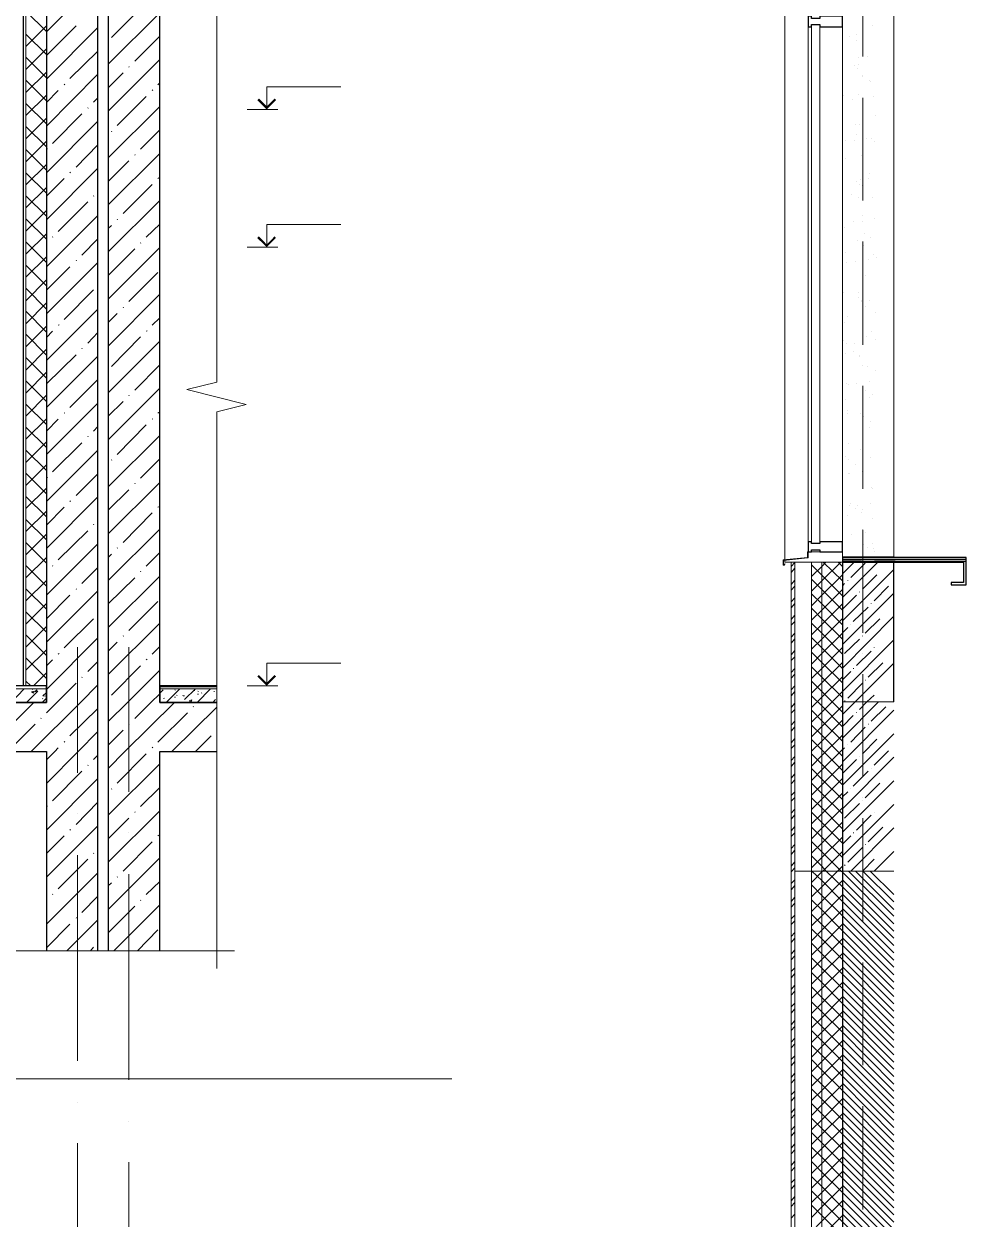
# Model space of a CAD drawing. Header units: millimetres. Extents: x -356862 to 418287, y 0 to 839748.
# Drawn here: x 407259 to 411943, y 757635 to 763575 of the extents above; entities that cross this region are included whole.
import ezdxf

# ---------------------------------------------------------------- set-up
doc = ezdxf.new("R2010")
doc.units = ezdxf.units.MM
doc.layers.add('PDF _Геометрия', color=7, linetype='Continuous', true_color=0xbababa)
doc.layers.add('PDF _Сплошная заливка', color=7, linetype='Continuous', true_color=0xf50000)

msp = doc.modelspace()

# ---------------------------------------------------------------- linework, layer by layer
at = {"layer": 'PDF _Геометрия', "color": 7, "lineweight": 5}
for points in [[(408217.3381, 764560.8058), (408217.3381, 764472.0429), (408217.3381, 761794.0017), (408067.9567, 761757.1975), (408364.5546, 761683.5893), (408217.3381, 761646.7852), (408217.3381, 758968.7439), (408217.3381, 758879.981)], [(408306.101, 758968.7439), (408217.3381, 758968.7439), (404601.8742, 758968.7439), (404565.0701, 759115.9604), (404489.2969, 758821.5274), (404452.4928, 758968.7439), (400837.0288, 758968.7439), (400748.266, 758968.7439)]]:
    msp.add_lwpolyline(points, dxfattribs=at)
at = {"layer": 'PDF _Геометрия', "color": 7, "lineweight": 30}
for points in [[(407626.3072, 758968.7439), (407626.3072, 759958.1254), (407626.3072, 760202.7645), (407626.3072, 764255.548), (407626.3072, 764472.0429)], [(407678.266, 764472.0429), (407678.266, 764255.548), (407678.266, 760202.7645), (407678.266, 759958.1254), (407678.266, 758968.7439)], [(398000.9464, 764255.548), (407370.8433, 764255.548), (407370.8433, 760202.7645), (402614.4515, 760202.7645), (402614.4515, 759958.1254)], [(408217.3381, 760285.0326), (407933.7299, 760285.0326), (407933.7299, 760202.7645), (408217.3381, 760202.7645), (407933.7299, 760202.7645), (407933.7299, 764255.548), (408217.3381, 764255.548)], [(411583.833, 760204.9295), (411583.833, 760899.8779), (411328.369, 760899.8779), (411328.369, 760204.9295), (411328.369, 759364.9295), (411328.369, 756691.2181)], [(403125.3794, 759958.1254), (407370.8433, 759958.1254), (407370.8433, 758968.7439)], [(407933.7299, 758968.7439), (407933.7299, 759958.1254), (408217.3381, 759958.1254)]]:
    msp.add_lwpolyline(points, dxfattribs=at)
at = {"layer": 'PDF _Геометрия', "color": 171, "lineweight": 30, "true_color": 0x7f7fff}
msp.add_lwpolyline([(407370.8433, 760285.0326), (407256.101, 760285.0326), (407256.101, 764255.548)], dxfattribs=at)
at = {"layer": 'PDF _Геометрия', "color": 171, "lineweight": 20, "true_color": 0x7f7fff}
msp.add_lwpolyline([(407370.8433, 764255.548), (407269.0907, 764255.548), (407269.0907, 760285.0326), (407370.8433, 760285.0326)], close=True, dxfattribs=at)
at = {"layer": 'PDF _Геометрия', "color": 7, "lineweight": 9}
for points in [[(411430.1216, 763413.3831), (411430.1216, 763924.3109)], [(411042.5959, 760910.7027), (411042.5959, 760977.8161), (411042.5959, 762281.1151), (411042.5959, 763586.579), (411042.5959, 763612.5584)], [(411157.3381, 763560.5996), (411157.3381, 762281.1151), (411157.3381, 761001.6305)], [(411328.369, 763560.5996), (411328.369, 762281.1151), (411328.369, 761001.6305)], [(411430.1216, 763311.6305), (411430.1216, 763311.6305)], [(411430.1216, 762696.7852), (411430.1216, 763207.713)], [(411430.1216, 762595.0326), (411430.1216, 762595.0326)], [(411430.1216, 761980.1872), (411430.1216, 762493.28)], [(411430.1216, 761878.4346), (411430.1216, 761878.4346)], [(411430.1216, 761263.5893), (411430.1216, 761776.6821)], [(411430.1216, 761161.8367), (411430.1216, 761161.8367)], [(411430.1216, 760549.1563), (411430.1216, 761060.0841)], [(411215.7917, 760951.8367), (411174.6577, 760951.8367)], [(411328.369, 760899.8779), (411328.369, 760951.8367)], [(411072.9051, 760899.8779), (411042.5959, 760899.8779), (411042.5959, 760908.5377)], [(411174.6577, 756691.2181), (411174.6577, 759364.9295), (411174.6577, 760899.8779)], [(411226.6165, 756691.2181), (411226.6165, 759364.9295), (411226.6165, 760899.8779)], [(411328.369, 760906.3728), (411423.6268, 760906.3728), (411423.6268, 760899.8779)], [(411488.5752, 760899.8779), (411488.5752, 760906.3728), (411590.3278, 760906.3728)], [(407524.5546, 759852.0429), (407524.5546, 760477.713)], [(407780.0185, 759758.9501), (407780.0185, 760477.713)], [(411430.1216, 760445.2388), (411430.1216, 760445.2388)], [(411430.1216, 759832.5584), (411430.1216, 760343.4862)], [(407370.8433, 760269.8779), (402460.7402, 760269.8779)], [(407195.4824, 760202.7645), (407260.4309, 760269.8779)], [(407301.5649, 760267.713), (407303.7299, 760267.713)], [(408217.3381, 760280.7027), (407933.7299, 760280.7027)], [(408217.3381, 760269.8779), (407933.7299, 760269.8779)], [(407933.7299, 760248.2285), (407951.0495, 760265.548)], [(407966.2041, 760202.7645), (408033.3175, 760269.8779)], [(408009.5031, 760265.548), (408011.668, 760263.3831)], [(408057.1319, 760217.9192), (408111.2556, 760269.8779)], [(408104.7608, 760261.2181), (408109.0907, 760261.2181)], [(408119.9154, 760202.7645), (408187.0288, 760269.8779)], [(407061.2556, 759958.1254), (407308.0598, 760202.7645)], [(407271.2556, 760202.7645), (407327.5443, 760259.0532)], [(407295.0701, 759958.1254), (407539.7093, 760202.7645)], [(407308.0598, 760254.7233), (407310.2247, 760256.8882)], [(407349.1938, 760202.7645), (407370.8433, 760224.414)], [(407351.3587, 760222.2491), (407353.5237, 760220.0841)], [(407368.6783, 760211.4243), (407370.8433, 760211.4243)], [(407370.8433, 760150.8058), (407422.802, 760202.7645)], [(407678.266, 760107.5068), (407773.5237, 760202.7645)], [(407760.534, 759958.1254), (408007.3381, 760202.7645)], [(407810.3278, 760122.6614), (407890.4309, 760202.7645)], [(407953.2144, 760222.2491), (407957.5443, 760224.414)], [(407970.534, 760202.7645), (407974.8639, 760209.2594), (407974.8639, 760202.7645)], [(408007.3381, 760228.7439), (408011.668, 760228.7439)], [(408018.1629, 760239.5687), (408020.3278, 760237.4037)], [(408044.1422, 760202.7645), (408044.1422, 760204.9295)], [(408048.4721, 760235.2388), (408050.6371, 760237.4037)], [(408052.802, 760235.2388), (408057.1319, 760235.2388)], [(408122.0804, 760243.8986), (408126.4103, 760243.8986)], [(408124.2453, 760259.0532), (408126.4103, 760256.8882)], [(408141.5649, 760248.2285), (408143.7299, 760250.3934)], [(408197.8536, 760202.7645), (408210.8433, 760217.9192)], [(408202.1835, 760256.8882), (408206.5134, 760256.8882)], [(407487.7505, 760036.0635), (407626.3072, 760172.4553)], [(407925.0701, 760005.7542), (408072.2866, 760150.8058)], [(407994.3484, 759958.1254), (408217.3381, 760178.9501)], [(408100.4309, 760181.1151), (408102.5959, 760183.28)], [(407178.1629, 759958.1254), (407314.5546, 760094.5171)], [(407342.6989, 760122.6614), (407344.8639, 760124.8264)], [(407780.0185, 760094.5171), (407782.1835, 760096.6821)], [(407528.8845, 759958.1254), (407626.3072, 760057.713)], [(407678.266, 759990.5996), (407751.8742, 760064.2078)], [(408111.2556, 759958.1254), (408189.1938, 760036.0635)], [(407411.9773, 759958.1254), (407429.2969, 759977.6099)], [(407459.6062, 760005.7542), (407461.7711, 760007.9192)], [(407896.9257, 759977.6099), (407899.0907, 759979.7748)], [(411430.1216, 759728.6408), (411430.1216, 759728.6408)], [(407524.5546, 759648.5377), (407524.5546, 759648.5377)], [(411430.1216, 759115.9604), (411430.1216, 759626.8882)], [(407780.0185, 759555.445), (407780.0185, 759555.445)], [(407524.5546, 758421.012), (407524.5546, 759442.8676)], [(407780.0185, 758327.9192), (407780.0185, 759349.7748)], [(411430.1216, 759014.2078), (411430.1216, 759014.2078)], [(411430.1216, 758399.3625), (411430.1216, 758910.2903)], [(411430.1216, 758297.6099), (411430.1216, 758297.6099)], [(407524.5546, 758215.3419), (407524.5546, 758215.3419)], [(411430.1216, 757682.7645), (411430.1216, 758195.8573)], [(407780.0185, 758122.2491), (407780.0185, 758122.2491)], [(407338.369, 757199.981), (407524.5546, 757386.1666), (407524.5546, 758011.8367)], [(407780.0185, 757199.981), (407780.0185, 757918.7439)]]:
    msp.add_lwpolyline(points, dxfattribs=at)
at = {"layer": 'PDF _Геометрия', "color": 250, "lineweight": 5, "true_color": 0x383e42}
for points in [[(407370.8433, 763534.6202), (407626.3072, 763790.0841)], [(407693.4206, 763506.4759), (407838.4721, 763651.5274)], [(407678.266, 763374.414), (407933.7299, 763629.8779)], [(407370.8433, 763417.713), (407518.0598, 763564.9295)], [(407370.8433, 763300.8058), (407626.3072, 763556.2697)], [(407810.3278, 763389.5687), (407933.7299, 763512.9707)], [(407487.7505, 763302.9707), (407626.3072, 763439.3625)], [(407678.266, 763140.5996), (407933.7299, 763398.2285)], [(407780.0185, 763359.2594), (407782.1835, 763363.5893)], [(407370.8433, 763066.9913), (407626.3072, 763324.6202)], [(407678.266, 763257.5068), (407751.8742, 763331.1151)], [(407370.8433, 763183.8986), (407429.2969, 763244.5171)], [(407459.6062, 763272.6614), (407461.7711, 763274.8264)], [(407896.9257, 763244.5171), (407899.0907, 763246.6821)], [(407925.0701, 763272.6614), (407933.7299, 763281.3212)], [(407604.6577, 763186.0635), (407626.3072, 763207.713)], [(407721.5649, 763069.1563), (407866.6165, 763214.2078)], [(407401.1526, 762980.3934), (407546.2041, 763127.6099)], [(407576.5134, 763155.7542), (407578.6783, 763157.9192)], [(407678.266, 762908.9501), (407933.7299, 763164.414)], [(407370.8433, 762835.3419), (407626.3072, 763090.8058)], [(407693.4206, 763038.847), (407695.5855, 763041.012)], [(407838.4721, 762952.2491), (407933.7299, 763047.5068)], [(407370.8433, 762952.2491), (407375.1732, 762954.414)], [(407518.0598, 762863.4862), (407626.3072, 762973.8986)], [(407678.266, 762675.1357), (407933.7299, 762930.5996)], [(407678.266, 762792.0429), (407780.0185, 762893.7955)], [(407810.3278, 762921.9398), (407812.4928, 762926.2697)], [(407370.8433, 762601.5274), (407626.3072, 762856.9913)], [(407487.7505, 762835.3419), (407489.9154, 762837.5068)], [(407370.8433, 762718.4346), (407459.6062, 762807.1975)], [(407751.8742, 762631.8367), (407896.9257, 762776.8882)], [(407925.0701, 762807.1975), (407929.4, 762809.3625)], [(407604.6577, 762718.4346), (407606.8227, 762720.5996)], [(407678.266, 762441.3212), (407933.7299, 762696.7852)], [(407429.2969, 762543.0738), (407576.5134, 762690.2903)], [(407370.8433, 762367.713), (407626.3072, 762623.1769)], [(407721.5649, 762601.5274), (407723.7299, 762603.6924)], [(407866.6165, 762514.9295), (407933.7299, 762579.8779)], [(407678.266, 762558.2285), (407693.4206, 762573.3831)], [(407370.8433, 762484.6202), (407370.8433, 762484.6202)], [(407401.1526, 762514.9295), (407403.3175, 762517.0944)], [(407546.2041, 762426.1666), (407626.3072, 762506.2697)], [(407678.266, 762207.5068), (407933.7299, 762462.9707)], [(407838.4721, 762484.6202), (407840.6371, 762486.7852)], [(407518.0598, 762398.0223), (407520.2247, 762400.1872)], [(407678.266, 762324.414), (407810.3278, 762456.4759)], [(407370.8433, 762133.8986), (407626.3072, 762389.3625)], [(407370.8433, 762250.8058), (407487.7505, 762367.713)], [(407780.0185, 762194.5171), (407925.0701, 762339.5687)], [(407459.6062, 762105.7542), (407604.6577, 762252.9707)], [(407678.266, 761973.6924), (407933.7299, 762231.3212)], [(407751.8742, 762164.2078), (407754.0391, 762166.3728)], [(407370.8433, 761902.2491), (407626.3072, 762157.713)], [(407678.266, 762090.5996), (407721.5649, 762136.0635)], [(407896.9257, 762077.6099), (407933.7299, 762114.414)], [(407370.8433, 762016.9913), (407401.1526, 762047.3006)], [(407429.2969, 762077.6099), (407433.6268, 762079.7748)], [(407866.6165, 762047.3006), (407870.9464, 762049.4656)], [(407576.5134, 761988.847), (407626.3072, 762040.8058)], [(407678.266, 761742.0429), (407933.7299, 761997.5068)], [(407693.4206, 761871.9398), (407838.4721, 762019.1563)], [(407370.8433, 761785.3419), (407518.0598, 761930.3934)], [(407370.8433, 761668.4346), (407626.3072, 761923.8986)], [(407546.2041, 761960.7027), (407548.369, 761962.8676)], [(407810.3278, 761755.0326), (407933.7299, 761880.5996)], [(407487.7505, 761668.4346), (407626.3072, 761806.9913)], [(407678.266, 761508.2285), (407933.7299, 761763.6924)], [(407370.8433, 761434.6202), (407626.3072, 761690.0841)], [(407678.266, 761625.1357), (407751.8742, 761698.7439)], [(407780.0185, 761726.8882), (407782.1835, 761729.0532)], [(407459.6062, 761640.2903), (407461.7711, 761642.4553)], [(407925.0701, 761640.2903), (407933.7299, 761646.7852)], [(407370.8433, 761551.5274), (407429.2969, 761609.981)], [(407604.6577, 761551.5274), (407626.3072, 761573.1769)], [(407721.5649, 761434.6202), (407866.6165, 761581.8367)], [(407896.9257, 761609.981), (407899.0907, 761612.146)], [(407576.5134, 761523.3831), (407578.6783, 761525.548)], [(407678.266, 761274.414), (407933.7299, 761529.8779)], [(407370.8433, 761200.8058), (407626.3072, 761456.2697)], [(407401.1526, 761348.0223), (407546.2041, 761493.0738)], [(407693.4206, 761406.4759), (407695.5855, 761408.6408)], [(407838.4721, 761317.713), (407933.7299, 761412.9707)], [(407518.0598, 761231.1151), (407626.3072, 761339.3625)], [(407370.8433, 761317.713), (407375.1732, 761322.0429)], [(407678.266, 761040.5996), (407933.7299, 761296.0635)], [(407810.3278, 761289.5687), (407812.4928, 761291.7336)], [(407370.8433, 760966.9913), (407626.3072, 761224.6202)], [(407678.266, 761157.5068), (407780.0185, 761259.2594)], [(407370.8433, 761083.8986), (407459.6062, 761172.6614)], [(407487.7505, 761200.8058), (407489.9154, 761205.1357)], [(407925.0701, 761172.6614), (407929.4, 761174.8264)], [(407751.8742, 760997.3006), (407896.9257, 761144.5171)], [(407429.2969, 760910.7027), (407576.5134, 761055.7542)], [(407604.6577, 761086.0635), (407606.8227, 761088.2285)], [(407678.266, 760808.9501), (407933.7299, 761064.414)], [(407370.8433, 760735.3419), (407626.3072, 760990.8058)], [(407678.266, 760923.6924), (407693.4206, 760938.847)], [(407721.5649, 760969.1563), (407723.7299, 760971.3212)], [(407866.6165, 760880.3934), (407933.7299, 760947.5068)], [(407401.1526, 760880.3934), (407403.3175, 760882.5584)], [(407546.2041, 760793.7955), (407626.3072, 760873.8986)], [(407370.8433, 760850.0841), (407370.8433, 760852.2491)], [(407678.266, 760575.1357), (407933.7299, 760830.5996)], [(407678.266, 760692.0429), (407810.3278, 760821.9398)], [(407838.4721, 760852.2491), (407840.6371, 760854.414)], [(407370.8433, 760501.5274), (407626.3072, 760756.9913)], [(407518.0598, 760763.4862), (407520.2247, 760767.8161)], [(407370.8433, 760618.4346), (407487.7505, 760735.3419)], [(407780.0185, 760559.981), (407925.0701, 760705.0326)], [(407459.6062, 760473.3831), (407604.6577, 760618.4346)], [(407678.266, 760341.3212), (407933.7299, 760596.7852)], [(407370.8433, 760267.713), (407626.3072, 760523.1769)], [(407678.266, 760458.2285), (407721.5649, 760501.5274)], [(407751.8742, 760531.8367), (407754.0391, 760534.0017)], [(407429.2969, 760443.0738), (407433.6268, 760445.2388)], [(407896.9257, 760443.0738), (407933.7299, 760479.8779)], [(407370.8433, 760384.6202), (407401.1526, 760414.9295)], [(407576.5134, 760356.4759), (407626.3072, 760406.2697)], [(407693.4206, 760239.5687), (407838.4721, 760384.6202)], [(407866.6165, 760414.9295), (407870.9464, 760417.0944)], [(407546.2041, 760326.1666), (407548.369, 760328.3315)], [(407773.5237, 760202.7645), (407933.7299, 760362.9707)], [(407422.802, 760202.7645), (407518.0598, 760298.0223)], [(407539.7093, 760202.7645), (407626.3072, 760289.3625)], [(407890.4309, 760202.7645), (407933.7299, 760246.0635)], [(407370.8433, 759800.0841), (407528.8845, 759958.1254)], [(407370.8433, 759916.9913), (407411.9773, 759958.1254)], [(407604.6577, 759919.1563), (407626.3072, 759940.8058)], [(407678.266, 759873.6924), (407760.534, 759958.1254)], [(407721.5649, 759802.2491), (407866.6165, 759947.3006)], [(407401.1526, 759713.4862), (407546.2041, 759860.7027)], [(407576.5134, 759888.847), (407578.6783, 759891.012)], [(407678.266, 759642.0429), (407933.7299, 759897.5068)], [(407370.8433, 759568.4346), (407626.3072, 759823.8986)], [(407693.4206, 759771.9398), (407695.5855, 759774.1047)], [(407838.4721, 759685.3419), (407933.7299, 759780.5996)], [(407370.8433, 759685.3419), (407375.1732, 759687.5068)], [(407518.0598, 759596.579), (407626.3072, 759706.9913)], [(407678.266, 759408.2285), (407933.7299, 759663.6924)], [(407678.266, 759525.1357), (407780.0185, 759626.8882)], [(407810.3278, 759655.0326), (407812.4928, 759659.3625)], [(407370.8433, 759334.6202), (407626.3072, 759590.0841)], [(407487.7505, 759568.4346), (407489.9154, 759570.5996)], [(407370.8433, 759451.5274), (407459.6062, 759540.2903)], [(407751.8742, 759364.9295), (407896.9257, 759509.981)], [(407925.0701, 759540.2903), (407929.4, 759542.4553)], [(407604.6577, 759451.5274), (407606.8227, 759453.6924)], [(407678.266, 759174.414), (407933.7299, 759429.8779)], [(407429.2969, 759276.1666), (407576.5134, 759423.3831)], [(407370.8433, 759100.8058), (407626.3072, 759356.2697)], [(407721.5649, 759334.6202), (407723.7299, 759336.7852)], [(407866.6165, 759248.0223), (407933.7299, 759312.9707)], [(407678.266, 759291.3212), (407693.4206, 759306.4759)], [(407370.8433, 759217.713), (407370.8433, 759217.713)], [(407401.1526, 759248.0223), (407403.3175, 759250.1872)], [(407546.2041, 759159.2594), (407626.3072, 759239.3625)], [(407706.4103, 758968.7439), (407933.7299, 759196.0635)], [(407838.4721, 759217.713), (407840.6371, 759219.8779)], [(407518.0598, 759131.1151), (407520.2247, 759133.28)], [(407678.266, 759057.5068), (407810.3278, 759189.5687)], [(407370.8433, 758983.8986), (407487.7505, 759100.8058)], [(407472.5959, 758968.7439), (407626.3072, 759122.4553)], [(407823.3175, 758968.7439), (407925.0701, 759072.6614)], [(407589.5031, 758968.7439), (407604.6577, 758986.0635)]]:
    msp.add_lwpolyline(points, dxfattribs=at)
at = {"layer": 'PDF _Геометрия', "color": 24, "lineweight": 18, "true_color": 0xa12502}
msp.add_lwpolyline([(411583.833, 763662.3522), (411328.369, 763662.3522), (411328.369, 760925.8573), (411583.833, 760925.8573)], close=True, dxfattribs=at)
at = {"layer": 'PDF _Геометрия', "color": 171, "lineweight": 20, "true_color": 0x7f7fff}
for points in [[(407370.8433, 763536.7852), (407269.0907, 763638.5377)], [(407269.0907, 763463.1769), (407370.8433, 763564.9295)], [(407370.8433, 763422.0429), (407269.0907, 763523.7955)], [(407269.0907, 763348.4346), (407370.8433, 763450.1872)], [(407370.8433, 763307.3006), (407269.0907, 763409.0532)], [(407269.0907, 763233.6924), (407370.8433, 763335.445)], [(407370.8433, 763192.5584), (407269.0907, 763294.3109)], [(407269.0907, 763118.9501), (407370.8433, 763220.7027)], [(407370.8433, 763077.8161), (407269.0907, 763179.5687)], [(407269.0907, 763004.2078), (407370.8433, 763105.9604)], [(407370.8433, 762963.0738), (407269.0907, 763064.8264)], [(407269.0907, 762889.4656), (407370.8433, 762991.2181)], [(407370.8433, 762848.3315), (407269.0907, 762950.0841)], [(407269.0907, 762774.7233), (407370.8433, 762876.4759)], [(407370.8433, 762733.5893), (407269.0907, 762835.3419)], [(407269.0907, 762659.981), (407370.8433, 762761.7336)], [(407370.8433, 762618.847), (407269.0907, 762720.5996)], [(407269.0907, 762545.2388), (407370.8433, 762646.9913)], [(407370.8433, 762504.1047), (407269.0907, 762605.8573)], [(407269.0907, 762430.4965), (407370.8433, 762532.2491)], [(407370.8433, 762389.3625), (407269.0907, 762491.1151)], [(407269.0907, 762315.7542), (407370.8433, 762417.5068)], [(407370.8433, 762272.4553), (407269.0907, 762376.3728)], [(407269.0907, 762198.847), (407370.8433, 762302.7645)], [(407370.8433, 762157.713), (407269.0907, 762261.6305)], [(407269.0907, 762084.1047), (407370.8433, 762188.0223)], [(407370.8433, 762042.9707), (407269.0907, 762146.8882)], [(407269.0907, 761969.3625), (407370.8433, 762073.28)], [(407370.8433, 761928.2285), (407269.0907, 762032.146)], [(407269.0907, 761854.6202), (407370.8433, 761958.5377)], [(407370.8433, 761813.4862), (407269.0907, 761917.4037)], [(407269.0907, 761739.8779), (407370.8433, 761843.7955)], [(407370.8433, 761698.7439), (407269.0907, 761800.4965)], [(407269.0907, 761625.1357), (407370.8433, 761729.0532)], [(407370.8433, 761584.0017), (407269.0907, 761685.7542)], [(407269.0907, 761510.3934), (407370.8433, 761612.146)], [(407370.8433, 761469.2594), (407269.0907, 761571.012)], [(407269.0907, 761395.6511), (407370.8433, 761497.4037)], [(407370.8433, 761354.5171), (407269.0907, 761456.2697)], [(407269.0907, 761280.9089), (407370.8433, 761382.6614)], [(407370.8433, 761239.7748), (407269.0907, 761341.5274)], [(407269.0907, 761166.1666), (407370.8433, 761267.9192)], [(407370.8433, 761125.0326), (407269.0907, 761226.7852)], [(407269.0907, 761051.4243), (407370.8433, 761153.1769)], [(407370.8433, 761010.2903), (407269.0907, 761112.0429)], [(407269.0907, 760936.6821), (407370.8433, 761038.4346)], [(407370.8433, 760895.548), (407269.0907, 760997.3006)], [(407269.0907, 760821.9398), (407370.8433, 760923.6924)], [(407370.8433, 760780.8058), (407269.0907, 760882.5584)], [(407269.0907, 760707.1975), (407370.8433, 760808.9501)], [(407370.8433, 760666.0635), (407269.0907, 760767.8161)], [(407269.0907, 760592.4553), (407370.8433, 760694.2078)], [(407370.8433, 760551.3212), (407269.0907, 760653.0738)], [(407269.0907, 760477.713), (407370.8433, 760579.4656)], [(407370.8433, 760436.579), (407269.0907, 760538.3315)], [(407269.0907, 760362.9707), (407370.8433, 760464.7233)], [(407370.8433, 760321.8367), (407269.0907, 760423.5893)], [(407305.8948, 760285.0326), (407370.8433, 760349.981)], [(407292.9051, 760285.0326), (407269.0907, 760308.847)]]:
    msp.add_lwpolyline(points, dxfattribs=at)
at = {"layer": 'PDF _Геометрия', "color": 7, "lineweight": 25}
for points in [[(411174.6577, 763601.7336), (411174.6577, 763612.5584), (411157.3381, 763612.5584), (411157.3381, 763560.5996), (411174.6577, 763560.5996), (411174.6577, 763571.4243), (411215.7917, 763571.4243), (411215.7917, 763560.5996), (411328.369, 763560.5996), (411328.369, 763612.5584), (411215.7917, 763612.5584), (411215.7917, 763601.7336)], [(411174.6577, 760992.9707), (411174.6577, 761001.6305), (411157.3381, 761001.6305), (411157.3381, 760951.8367), (411174.6577, 760951.8367), (411174.6577, 760960.4965), (411215.7917, 760960.4965), (411215.7917, 760951.8367), (411328.369, 760951.8367), (411328.369, 761001.6305), (411215.7917, 761001.6305), (411215.7917, 760992.9707)]]:
    msp.add_lwpolyline(points, close=True, dxfattribs=at)
at = {"layer": 'PDF _Геометрия', "color": 7, "lineweight": 9}
for points in [[(411215.7917, 760992.9707), (411215.7917, 763571.4243), (411174.6577, 763571.4243), (411174.6577, 760992.9707)], [(411155.1732, 760923.6924), (411033.9361, 760910.7027), (411033.9361, 760884.7233), (411038.266, 760884.7233), (411042.5959, 760889.0532), (411042.5959, 760893.3831), (411038.266, 760886.8882), (411036.101, 760886.8882), (411036.101, 760908.5377), (411155.1732, 760921.5274)], [(411155.1732, 760951.8367), (411155.1732, 760923.6924), (411157.3381, 760923.6924), (411157.3381, 760951.8367)], [(411157.3381, 760921.5274), (411157.3381, 760923.6924), (411155.1732, 760923.6924), (411155.1732, 760921.5274)], [(411092.3897, 756691.2181), (411092.3897, 759364.9295), (411092.3897, 760899.8779), (411092.3897, 759364.9295)], [(407323.2144, 760265.548), (407325.3794, 760254.7233), (407314.5546, 760256.8882)], [(407310.2247, 760259.0532), (407297.235, 760254.7233), (407305.8948, 760248.2285)], [(407370.8433, 760233.0738), (407353.5237, 760235.2388), (407368.6783, 760250.3934)], [(408093.9361, 760215.7542), (408080.9464, 760211.4243), (408089.6062, 760204.9295)]]:
    msp.add_lwpolyline(points, close=True, dxfattribs=at)
at = {"layer": 'PDF _Геометрия', "color": 24, "lineweight": 18, "true_color": 0xa12502}
for points in [[(411475.5855, 763567.0944), (411475.5855, 763567.0944)], [(411365.1732, 763510.8058), (411365.1732, 763510.8058)], [(411397.6474, 763491.3212), (411397.6474, 763491.3212)], [(411399.8123, 763523.7955), (411399.8123, 763523.7955)], [(411451.7711, 763411.2181), (411451.7711, 763411.2181)], [(411386.8227, 763365.7542), (411386.8227, 763365.7542)], [(411401.9773, 763352.7645), (411401.9773, 763352.7645)], [(411406.3072, 763372.2491), (411406.3072, 763372.2491)], [(411410.6371, 763406.8882), (411410.6371, 763406.8882)], [(411427.9567, 763315.9604), (411427.9567, 763315.9604)], [(411460.4309, 763294.3109), (411460.4309, 763294.3109)], [(411469.0907, 763289.981), (411469.0907, 763289.981)], [(411334.8639, 763218.5377), (411334.8639, 763218.5377)], [(411378.1629, 763199.0532), (411378.1629, 763199.0532)], [(411410.6371, 763222.8676), (411410.6371, 763222.8676)], [(411484.2453, 763214.2078), (411484.2453, 763214.2078)], [(411490.7402, 763121.1151), (411490.7402, 763121.1151)], [(411395.4824, 763075.6511), (411395.4824, 763075.6511)], [(411414.967, 763073.4862), (411414.967, 763073.4862)], [(411345.6886, 762993.3831), (411345.6886, 762993.3831)], [(411386.8227, 762997.713), (411386.8227, 762997.713)], [(411399.8123, 763023.6924), (411399.8123, 763023.6924)], [(411449.6062, 763006.3728), (411449.6062, 763006.3728)], [(411471.2556, 763004.2078), (411471.2556, 763004.2078)], [(411486.4103, 762991.2181), (411486.4103, 762991.2181)], [(411343.5237, 762904.6202), (411343.5237, 762904.6202)], [(411421.4618, 762921.9398), (411421.4618, 762921.9398)], [(411462.5959, 762828.847), (411462.5959, 762828.847)], [(411397.6474, 762789.8779), (411397.6474, 762789.8779)], [(411412.802, 762776.8882), (411412.802, 762776.8882)], [(411417.1319, 762800.7027), (411417.1319, 762800.7027)], [(411425.7917, 762772.5584), (411425.7917, 762772.5584)], [(411458.266, 762807.1975), (411458.266, 762807.1975)], [(411373.833, 762729.2594), (411373.833, 762729.2594)], [(411406.3072, 762709.7748), (411406.3072, 762709.7748)], [(411479.9154, 762714.1047), (411479.9154, 762714.1047)], [(411382.4928, 762595.0326), (411382.4928, 762595.0326)], [(411430.1216, 762621.012), (411430.1216, 762621.012)], [(411488.5752, 762608.0223), (411488.5752, 762608.0223)], [(411337.0288, 762562.5584), (411337.0288, 762562.5584)], [(411436.6165, 762534.414), (411436.6165, 762534.414)], [(411404.1422, 762499.7748), (411404.1422, 762499.7748)], [(411434.4515, 762471.6305), (411434.4515, 762471.6305)], [(411469.0907, 762512.7645), (411469.0907, 762512.7645)], [(411345.6886, 762436.9913), (411345.6886, 762436.9913)], [(411456.101, 762402.3522), (411456.101, 762402.3522)], [(411482.0804, 762428.3315), (411482.0804, 762428.3315)], [(411497.235, 762415.3419), (411497.235, 762415.3419)], [(411330.534, 762391.5274), (411330.534, 762391.5274)], [(411350.0185, 762389.3625), (411350.0185, 762389.3625)], [(411391.1526, 762393.6924), (411391.1526, 762393.6924)], [(411330.534, 762285.445), (411330.534, 762285.445)], [(411440.9464, 762322.2491), (411440.9464, 762322.2491)], [(411334.8639, 762239.981), (411334.8639, 762239.981)], [(411408.4721, 762242.146), (411408.4721, 762242.146)], [(411408.4721, 762214.0017), (411408.4721, 762214.0017)], [(411421.4618, 762201.012), (411421.4618, 762201.012)], [(411423.6268, 762196.6821), (411423.6268, 762196.6821)], [(411445.2763, 762170.7027), (411445.2763, 762170.7027)], [(411462.5959, 762201.012), (411462.5959, 762201.012)], [(411352.1835, 762123.0738), (411352.1835, 762123.0738)], [(411490.7402, 762138.2285), (411490.7402, 762138.2285)], [(411339.1938, 762090.5996), (411339.1938, 762090.5996)], [(411471.2556, 762047.3006), (411471.2556, 762047.3006)], [(411332.6989, 761999.6718), (411332.6989, 761999.6718)], [(411347.8536, 761986.6821), (411347.8536, 761986.6821)], [(411388.9876, 761988.847), (411388.9876, 761988.847)], [(411449.6062, 762021.3212), (411449.6062, 762021.3212)], [(411495.0701, 762004.0017), (411495.0701, 762004.0017)], [(411345.6886, 761939.0532), (411345.6886, 761939.0532)], [(411382.4928, 761947.713), (411382.4928, 761947.713)], [(411414.967, 761928.2285), (411414.967, 761928.2285)], [(411414.967, 761923.8986), (411414.967, 761923.8986)], [(411453.9361, 761869.7748), (411453.9361, 761869.7748)], [(411492.9051, 761852.4553), (411492.9051, 761852.4553)], [(411350.0185, 761789.6718), (411350.0185, 761789.6718)], [(411356.5134, 761783.1769), (411356.5134, 761783.1769)], [(411397.6474, 761789.6718), (411397.6474, 761789.6718)], [(411445.2763, 761752.8676), (411445.2763, 761752.8676)], [(411460.4309, 761798.3315), (411460.4309, 761798.3315)], [(411341.3587, 761709.5687), (411341.3587, 761709.5687)], [(411460.4309, 761720.3934), (411460.4309, 761720.3934)], [(411477.7505, 761733.3831), (411477.7505, 761733.3831)], [(411354.3484, 761655.445), (411354.3484, 761655.445)], [(411354.3484, 761640.2903), (411354.3484, 761640.2903)], [(411419.2969, 761638.1254), (411419.2969, 761638.1254)], [(411427.9567, 761590.4965), (411427.9567, 761590.4965)], [(411432.2866, 761625.1357), (411432.2866, 761625.1357)], [(411464.7608, 761571.012), (411464.7608, 761571.012)], [(411469.0907, 761596.9913), (411469.0907, 761596.9913)], [(411358.6783, 761488.7439), (411358.6783, 761488.7439)], [(411417.1319, 761460.5996), (411417.1319, 761460.5996)], [(411343.5237, 761423.7955), (411343.5237, 761423.7955)], [(411358.6783, 761408.6408), (411358.6783, 761408.6408)], [(411469.0907, 761419.4656), (411469.0907, 761419.4656)], [(411328.369, 761363.1769), (411328.369, 761363.1769)], [(411330.534, 761376.1666), (411330.534, 761376.1666)], [(411360.8433, 761341.5274), (411360.8433, 761341.5274)], [(411365.1732, 761339.3625), (411365.1732, 761339.3625)], [(411395.4824, 761384.8264), (411395.4824, 761384.8264)], [(411425.7917, 761348.0223), (411425.7917, 761348.0223)], [(411473.4206, 761270.0841), (411473.4206, 761270.0841)], [(411479.9154, 761265.7542), (411479.9154, 761265.7542)], [(411363.0082, 761179.1563), (411363.0082, 761179.1563)], [(411369.5031, 761189.981), (411369.5031, 761189.981)], [(411391.1526, 761166.1666), (411391.1526, 761166.1666)], [(411404.1422, 761183.4862), (411404.1422, 761183.4862)], [(411466.9257, 761192.146), (411466.9257, 761192.146)], [(411352.1835, 761133.6924), (411352.1835, 761133.6924)], [(411423.6268, 761146.6821), (411423.6268, 761146.6821)], [(411479.9154, 761118.5377), (411479.9154, 761118.5377)], [(411373.833, 761038.4346), (411373.833, 761038.4346)], [(411430.1216, 761062.2491), (411430.1216, 761062.2491)], [(411443.1113, 761049.2594), (411443.1113, 761049.2594)], [(411328.369, 760973.4862), (411328.369, 760973.4862)], [(411434.4515, 760986.4759), (411434.4515, 760986.4759)], [(411475.5855, 760990.8058), (411475.5855, 760990.8058)], [(411453.9361, 760971.3212), (411453.9361, 760971.3212)], [(411484.2453, 760969.1563), (411484.2453, 760969.1563)], [(411486.4103, 760951.8367), (411486.4103, 760951.8367)]]:
    msp.add_lwpolyline(points, dxfattribs=at)
at = {"layer": 'PDF _Геометрия', "color": 112, "lineweight": 5, "true_color": 0x00b85c}
for points in [[(408466.3072, 763149.2594), (408466.3072, 763261.8367), (408834.3484, 763261.8367)], [(408368.8845, 763149.2594), (408520.4309, 763149.2594)], [(408466.3072, 762465.1357), (408466.3072, 762577.713), (408834.3484, 762577.713)], [(408368.8845, 762465.1357), (408520.4309, 762465.1357)], [(408466.3072, 760285.0326), (408466.3072, 760397.6099), (408834.3484, 760397.6099)], [(408368.8845, 760285.0326), (408520.4309, 760285.0326)]]:
    msp.add_lwpolyline(points, dxfattribs=at)
at = {"layer": 'PDF _Геометрия', "color": 112, "lineweight": 0, "true_color": 0x00b85c, "const_width": 10.7159}
for points in [[(408508.5237, 763200.1357), (408466.3072, 763156.8367), (408423.0082, 763200.1357)], [(408508.5237, 760335.9089), (408466.3072, 760292.6099), (408423.0082, 760335.9089)]]:
    msp.add_lwpolyline(points, dxfattribs=at)
at = {"layer": 'PDF _Геометрия', "color": 190, "lineweight": 30, "true_color": 0x7f00ff}
msp.add_lwpolyline([(411328.369, 760904.2078), (411943.2144, 760904.2078), (411943.2144, 760923.6924), (411328.369, 760923.6924)], close=True, dxfattribs=at)
at = {"layer": 'PDF _Геометрия', "color": 7, "lineweight": 13}
msp.add_lwpolyline([(411072.9051, 756691.2181), (411072.9051, 760899.8779), (411092.3897, 760899.8779), (411328.369, 760899.8779), (411328.369, 759364.9295), (411092.3897, 759364.9295), (411328.369, 759364.9295), (411583.833, 759364.9295), (411328.369, 759364.9295), (411328.369, 756691.2181)], dxfattribs=at)
at = {"layer": 'PDF _Геометрия', "color": 8, "lineweight": 9, "true_color": 0x808080}
for points in [[(411072.9051, 760878.2285), (411092.3897, 760897.713)], [(411072.9051, 760847.9192), (411092.3897, 760869.5687)], [(411174.6577, 760828.4346), (411226.6165, 760878.2285), (411246.101, 760899.8779)], [(411174.6577, 760754.8264), (411226.6165, 760806.7852), (411319.7093, 760899.8779)], [(411328.369, 760733.1769), (411226.6165, 760834.9295), (411174.6577, 760886.8882)], [(411328.369, 760806.7852), (411233.1113, 760899.8779)], [(411328.369, 760878.2285), (411306.7196, 760899.8779)], [(411328.369, 760841.4243), (411386.8227, 760899.8779)], [(411328.369, 760724.5171), (411503.7299, 760899.8779)], [(411328.369, 760899.8779), (411328.369, 760899.8779)], [(411328.369, 760607.6099), (411583.833, 760863.0738)], [(411369.5031, 760824.1047), (411440.9464, 760895.548)], [(411072.9051, 760789.4656), (411092.3897, 760811.1151)], [(411174.6577, 760683.3831), (411226.6165, 760735.3419), (411328.369, 760837.0944)], [(411328.369, 760661.7336), (411226.6165, 760763.4862), (411174.6577, 760815.445)], [(411354.3484, 760808.9501), (411354.3484, 760811.1151)], [(411427.9567, 760765.6511), (411499.4, 760837.0944)], [(411072.9051, 760761.3212), (411092.3897, 760780.8058)], [(411174.6577, 760611.9398), (411226.6165, 760661.7336), (411328.369, 760763.4862)], [(411328.369, 760588.1254), (411226.6165, 760692.0429), (411174.6577, 760741.8367)], [(411328.369, 760782.9707), (411339.1938, 760793.7955)], [(411328.369, 760490.7027), (411583.833, 760746.1666)], [(411412.802, 760750.4965), (411412.802, 760752.6614)], [(411486.4103, 760707.1975), (411557.8536, 760780.8058)], [(411072.9051, 760702.8676), (411092.3897, 760722.3522)], [(411072.9051, 760672.5584), (411092.3897, 760694.2078)], [(411174.6577, 760538.3315), (411226.6165, 760590.2903), (411328.369, 760692.0429)], [(411328.369, 760666.0635), (411397.6474, 760735.3419)], [(411382.4928, 760605.445), (411456.101, 760676.8882)], [(411471.2556, 760692.0429), (411471.2556, 760694.2078)], [(411072.9051, 760614.1047), (411092.3897, 760635.7542)], [(411328.369, 760516.6821), (411226.6165, 760618.4346), (411174.6577, 760670.3934)], [(411174.6577, 760466.8882), (411226.6165, 760516.6821), (411328.369, 760620.5996)], [(411328.369, 760373.7955), (411583.833, 760631.4243)], [(411440.9464, 760546.9913), (411514.5546, 760618.4346)], [(411072.9051, 760585.9604), (411092.3897, 760605.445)], [(411328.369, 760443.0738), (411226.6165, 760546.9913), (411174.6577, 760596.7852)], [(411328.369, 760549.1563), (411354.3484, 760575.1357)], [(411369.5031, 760590.2903), (411369.5031, 760590.2903)], [(411072.9051, 760527.5068), (411092.3897, 760546.9913)], [(411072.9051, 760497.1975), (411092.3897, 760518.847)], [(411174.6577, 760393.28), (411226.6165, 760445.2388), (411328.369, 760546.9913)], [(411328.369, 760371.6305), (411226.6165, 760473.3831), (411174.6577, 760525.3419)], [(411174.6577, 760105.3419), (411226.6165, 760155.1357), (411328.369, 760256.8882), (411583.833, 760514.5171)], [(411339.1938, 760445.2388), (411412.802, 760516.6821)], [(411427.9567, 760531.8367), (411427.9567, 760534.0017)], [(411072.9051, 760438.7439), (411092.3897, 760460.3934)], [(411174.6577, 760321.8367), (411226.6165, 760371.6305), (411328.369, 760475.548)], [(411328.369, 760300.1872), (411226.6165, 760401.9398), (411174.6577, 760451.7336)], [(411397.6474, 760386.7852), (411471.2556, 760458.2285)], [(411486.4103, 760473.3831), (411486.4103, 760475.548)], [(411072.9051, 760410.5996), (411092.3897, 760430.0841)], [(411174.6577, 760248.2285), (411226.6165, 760300.1872), (411328.369, 760401.9398)], [(411328.369, 760226.579), (411226.6165, 760328.3315), (411174.6577, 760380.2903)], [(411328.369, 760142.146), (411391.1526, 760204.9295), (411583.833, 760397.6099)], [(411456.101, 760328.3315), (411529.7093, 760399.7748)], [(411072.9051, 760352.146), (411092.3897, 760371.6305)], [(411072.9051, 760324.0017), (411092.3897, 760343.4862)], [(411174.6577, 760176.7852), (411226.6165, 760228.7439), (411328.369, 760330.4965)], [(411328.369, 760315.3419), (411369.5031, 760356.4759)], [(411382.4928, 760371.6305), (411384.6577, 760371.6305)], [(411072.9051, 760265.548), (411092.3897, 760285.0326)], [(411328.369, 760155.1357), (411226.6165, 760256.8882), (411174.6577, 760308.847)], [(411354.3484, 760224.414), (411427.9567, 760298.0223)], [(411440.9464, 760313.1769), (411443.1113, 760313.1769)], [(411072.9051, 760235.2388), (411092.3897, 760256.8882)], [(411328.369, 760081.5274), (411226.6165, 760185.445), (411174.6577, 760235.2388)], [(411328.369, 760025.2388), (411508.0598, 760204.9295)], [(411339.1938, 760211.4243), (411341.3587, 760211.4243)], [(411412.802, 760168.1254), (411449.6062, 760204.9295), (411486.4103, 760239.5687)], [(411072.9051, 760176.7852), (411092.3897, 760198.4346)], [(411072.9051, 760148.6408), (411092.3897, 760168.1254)], [(411174.6577, 760031.7336), (411226.6165, 760083.6924), (411328.369, 760185.445)], [(411328.369, 760010.0841), (411226.6165, 760111.8367), (411174.6577, 760163.7955)], [(411328.369, 759908.3315), (411583.833, 760163.7955)], [(411397.6474, 760152.9707), (411399.8123, 760152.9707)], [(411471.2556, 760109.6718), (411544.8639, 760181.1151)], [(411072.9051, 760090.1872), (411092.3897, 760109.6718)], [(411174.6577, 759960.2903), (411226.6165, 760010.0841), (411328.369, 760114.0017)], [(411328.369, 759936.4759), (411226.6165, 760040.3934), (411174.6577, 760090.1872)], [(411328.369, 760083.6924), (411382.4928, 760137.8161)], [(411456.101, 760094.5171), (411458.266, 760094.5171)], [(411072.9051, 760059.8779), (411092.3897, 760081.5274)], [(411072.9051, 760001.4243), (411092.3897, 760023.0738)], [(411174.6577, 759886.6821), (411226.6165, 759938.6408), (411328.369, 760040.3934)], [(411328.369, 759791.4243), (411583.833, 760046.8882)], [(411369.5031, 760005.7542), (411440.9464, 760079.3625)], [(411072.9051, 759973.28), (411092.3897, 759992.7645)], [(411328.369, 759865.0326), (411226.6165, 759966.7852), (411174.6577, 760018.7439)], [(411174.6577, 759815.2388), (411226.6165, 759867.1975), (411328.369, 759968.9501)], [(411328.369, 759966.7852), (411339.1938, 759977.6099)], [(411354.3484, 759992.7645), (411354.3484, 759992.7645)], [(411427.9567, 759947.3006), (411499.4, 760020.9089)], [(411072.9051, 759914.8264), (411092.3897, 759934.3109)], [(411072.9051, 759884.5171), (411092.3897, 759906.1666)], [(411328.369, 759793.5893), (411226.6165, 759895.3419), (411174.6577, 759947.3006)], [(411328.369, 759674.5171), (411583.833, 759929.981)], [(411328.369, 759849.8779), (411397.6474, 759919.1563)], [(411412.802, 759934.3109), (411412.802, 759934.3109)], [(411486.4103, 759891.012), (411557.8536, 759962.4553)], [(411072.9051, 759826.0635), (411092.3897, 759847.713)], [(411174.6577, 759741.6305), (411226.6165, 759793.5893), (411328.369, 759895.3419)], [(411328.369, 759719.981), (411226.6165, 759821.7336), (411174.6577, 759873.6924)], [(411382.4928, 759787.0944), (411456.101, 759860.7027)], [(411471.2556, 759875.8573), (411471.2556, 759875.8573)], [(411072.9051, 759797.9192), (411092.3897, 759817.4037)], [(411174.6577, 759670.1872), (411226.6165, 759722.146), (411328.369, 759823.8986)], [(411328.369, 759648.5377), (411226.6165, 759750.2903), (411174.6577, 759802.2491)], [(411328.369, 759557.6099), (411583.833, 759813.0738)], [(411440.9464, 759728.6408), (411514.5546, 759802.2491)], [(411072.9051, 759739.4656), (411092.3897, 759758.9501)], [(411072.9051, 759711.3212), (411092.3897, 759730.8058)], [(411174.6577, 759598.7439), (411226.6165, 759648.5377), (411328.369, 759752.4553)], [(411328.369, 759574.9295), (411226.6165, 759678.847), (411174.6577, 759728.6408)], [(411328.369, 759732.9707), (411354.3484, 759758.9501)], [(411369.5031, 759774.1047), (411369.5031, 759774.1047)], [(411072.9051, 759652.8676), (411092.3897, 759672.3522)], [(411174.6577, 759525.1357), (411226.6165, 759577.0944), (411328.369, 759678.847)], [(411328.369, 759440.7027), (411583.833, 759696.1666)], [(411339.1938, 759626.8882), (411412.802, 759700.4965)], [(411427.9567, 759715.6511), (411427.9567, 759715.6511)], [(411072.9051, 759622.5584), (411092.3897, 759644.2078)], [(411328.369, 759503.4862), (411226.6165, 759605.2388), (411174.6577, 759657.1975)], [(411174.6577, 759453.6924), (411226.6165, 759503.4862), (411328.369, 759607.4037)], [(411397.6474, 759568.4346), (411471.2556, 759642.0429)], [(411486.4103, 759657.1975), (411486.4103, 759657.1975)], [(411072.9051, 759564.1047), (411092.3897, 759585.7542)], [(411072.9051, 759535.9604), (411092.3897, 759555.445)], [(411328.369, 759432.0429), (411226.6165, 759533.7955), (411174.6577, 759583.5893)], [(411369.5031, 759364.9295), (411583.833, 759579.2594)], [(411382.4928, 759555.445), (411384.6577, 759555.445)], [(411456.101, 759509.981), (411529.7093, 759583.5893)], [(411072.9051, 759477.5068), (411092.3897, 759496.9913)], [(411174.6577, 759380.0841), (411226.6165, 759432.0429), (411328.369, 759533.7955)], [(411583.833, 759102.9707), (411328.369, 759358.4346), (411321.8742, 759364.9295), (411226.6165, 759460.1872), (411174.6577, 759512.146)], [(411328.369, 759499.1563), (411369.5031, 759540.2903)], [(411440.9464, 759496.9913), (411443.1113, 759496.9913)], [(411072.9051, 759447.1975), (411092.3897, 759468.847)], [(411174.6577, 759308.6408), (411226.6165, 759360.5996), (411230.9464, 759364.9295), (411328.369, 759462.3522)], [(411583.833, 759031.5274), (411328.369, 759286.9913), (411248.266, 759364.9295), (411226.6165, 759388.7439), (411174.6577, 759440.7027)], [(411354.3484, 759408.2285), (411427.9567, 759481.8367)], [(411486.4103, 759364.9295), (411583.833, 759462.3522)], [(411072.9051, 759388.7439), (411092.3897, 759410.3934)], [(411072.9051, 759360.5996), (411092.3897, 759380.0841)], [(411174.6577, 759237.1975), (411226.6165, 759286.9913), (411304.5546, 759364.9295), (411328.369, 759388.7439)], [(411339.1938, 759393.0738), (411341.3587, 759395.2388)], [(411427.9567, 759364.9295), (411486.4103, 759423.3831)], [(411072.9051, 759302.146), (411092.3897, 759321.6305)], [(411583.833, 758957.9192), (411328.369, 759213.3831), (411226.6165, 759317.3006), (411176.8227, 759364.9295), (411174.6577, 759367.0944)], [(411174.6577, 759163.5893), (411226.6165, 759215.548), (411328.369, 759317.3006)], [(411583.833, 759066.1666), (411328.369, 759321.6305)], [(411583.833, 759139.7748), (411358.6783, 759364.9295)], [(411583.833, 759174.414), (411393.3175, 759364.9295)], [(411583.833, 759211.2181), (411430.1216, 759364.9295)], [(411583.833, 759248.0223), (411466.9257, 759364.9295)], [(411072.9051, 759271.8367), (411092.3897, 759293.4862)], [(411583.833, 758886.4759), (411328.369, 759141.9398), (411226.6165, 759243.6924), (411174.6577, 759295.6511)], [(411072.9051, 759213.3831), (411092.3897, 759235.0326)], [(411072.9051, 759185.2388), (411092.3897, 759204.7233)], [(411174.6577, 759092.146), (411226.6165, 759141.9398), (411328.369, 759245.8573)], [(411583.833, 758812.8676), (411328.369, 759068.3315), (411226.6165, 759172.2491), (411174.6577, 759222.0429)], [(411583.833, 758994.7233), (411328.369, 759250.1872)], [(411072.9051, 759126.7852), (411092.3897, 759146.2697)], [(411174.6577, 759018.5377), (411226.6165, 759070.4965), (411328.369, 759172.2491)], [(411583.833, 758741.4243), (411328.369, 758996.8882), (411226.6165, 759098.6408), (411174.6577, 759150.5996)], [(411583.833, 758921.1151), (411328.369, 759178.7439)], [(411072.9051, 759098.6408), (411092.3897, 759118.1254)], [(411174.6577, 758947.0944), (411226.6165, 758996.8882), (411328.369, 759100.8058)], [(411583.833, 758667.8161), (411328.369, 758925.445), (411226.6165, 759027.1975), (411174.6577, 759076.9913)], [(411583.833, 758849.6718), (411328.369, 759105.1357)], [(411072.9051, 759040.1872), (411092.3897, 759059.6718)], [(411072.9051, 759009.8779), (411092.3897, 759031.5274)], [(411174.6577, 758873.4862), (411226.6165, 758925.445), (411328.369, 759027.1975)], [(411583.833, 758778.2285), (411328.369, 759033.6924)], [(411072.9051, 758951.4243), (411092.3897, 758973.0738)], [(411583.833, 758596.3728), (411328.369, 758851.8367), (411226.6165, 758953.5893), (411174.6577, 759005.548)], [(411174.6577, 758802.0429), (411226.6165, 758854.0017), (411328.369, 758955.7542)], [(411583.833, 758704.6202), (411328.369, 758960.0841)], [(411072.9051, 758923.28), (411092.3897, 758942.7645)], [(411583.833, 758524.9295), (411328.369, 758780.3934), (411226.6165, 758882.146), (411174.6577, 758934.1047)], [(411072.9051, 758864.8264), (411092.3897, 758884.3109)], [(411072.9051, 758834.5171), (411092.3897, 758856.1666)], [(411174.6577, 758730.5996), (411226.6165, 758780.3934), (411328.369, 758882.146)], [(411583.833, 758451.3212), (411328.369, 758706.7852), (411226.6165, 758810.7027), (411174.6577, 758860.4965)], [(411583.833, 758633.1769), (411328.369, 758888.6408)], [(411072.9051, 758776.0635), (411092.3897, 758797.713)], [(411174.6577, 758656.9913), (411226.6165, 758708.9501), (411328.369, 758810.7027)], [(411583.833, 758379.8779), (411328.369, 758635.3419), (411226.6165, 758737.0944), (411174.6577, 758789.0532)], [(411583.833, 758559.5687), (411328.369, 758815.0326)], [(411072.9051, 758747.9192), (411092.3897, 758767.4037)], [(411174.6577, 758585.548), (411226.6165, 758635.3419), (411328.369, 758739.2594)], [(411583.833, 758488.1254), (411328.369, 758743.5893)], [(411072.9051, 758689.4656), (411092.3897, 758708.9501)], [(411072.9051, 758659.1563), (411092.3897, 758680.8058)], [(411583.833, 758306.2697), (411328.369, 758563.8986), (411226.6165, 758665.6511), (411174.6577, 758715.445)], [(411174.6577, 758511.9398), (411226.6165, 758563.8986), (411328.369, 758665.6511)], [(411583.833, 758414.5171), (411328.369, 758672.146)], [(411072.9051, 758600.7027), (411092.3897, 758622.3522)], [(411583.833, 758234.8264), (411328.369, 758490.2903), (411226.6165, 758592.0429), (411174.6577, 758644.0017)], [(411583.833, 758343.0738), (411328.369, 758598.5377)], [(411072.9051, 758572.5584), (411092.3897, 758592.0429)], [(411174.6577, 758440.4965), (411226.6165, 758492.4553), (411328.369, 758594.2078)], [(411583.833, 758163.3831), (411328.369, 758418.847), (411226.6165, 758520.5996), (411174.6577, 758572.5584)], [(411072.9051, 758514.1047), (411092.3897, 758533.5893)], [(411072.9051, 758485.9604), (411092.3897, 758505.445)], [(411174.6577, 758366.8882), (411226.6165, 758418.847), (411328.369, 758520.5996)], [(411583.833, 758089.7748), (411328.369, 758345.2388), (411226.6165, 758449.1563), (411174.6577, 758498.9501)], [(411583.833, 758271.6305), (411328.369, 758527.0944)], [(411072.9051, 758427.5068), (411092.3897, 758446.9913)], [(411174.6577, 758295.445), (411226.6165, 758347.4037), (411328.369, 758449.1563)], [(411583.833, 758018.3315), (411328.369, 758273.7955), (411226.6165, 758375.548), (411174.6577, 758427.5068)], [(411583.833, 758198.0223), (411328.369, 758453.4862)], [(411072.9051, 758397.1975), (411092.3897, 758418.847)], [(411072.9051, 758338.7439), (411092.3897, 758360.3934)], [(411174.6577, 758224.0017), (411226.6165, 758273.7955), (411328.369, 758377.713)], [(411583.833, 758126.579), (411328.369, 758382.0429)], [(411072.9051, 758310.5996), (411092.3897, 758330.0841)], [(411583.833, 757944.7233), (411328.369, 758200.1872), (411226.6165, 758304.1047), (411174.6577, 758353.8986)], [(411174.6577, 758150.3934), (411226.6165, 758202.3522), (411328.369, 758304.1047)], [(411583.833, 758052.9707), (411328.369, 758310.5996)], [(411072.9051, 758252.146), (411092.3897, 758271.6305)], [(411072.9051, 758221.8367), (411092.3897, 758243.4862)], [(411583.833, 757873.28), (411328.369, 758128.7439), (411226.6165, 758230.4965), (411174.6577, 758282.4553)], [(411072.9051, 758163.3831), (411092.3897, 758185.0326)], [(411174.6577, 758078.9501), (411226.6165, 758128.7439), (411328.369, 758232.6614)], [(411583.833, 757799.6718), (411328.369, 758057.3006), (411226.6165, 758159.0532), (411174.6577, 758208.847)], [(411583.833, 757981.5274), (411328.369, 758236.9913)], [(411072.9051, 758135.2388), (411092.3897, 758154.7233)], [(411174.6577, 758005.3419), (411226.6165, 758057.3006), (411328.369, 758159.0532)], [(411583.833, 757728.2285), (411328.369, 757983.6924), (411226.6165, 758085.445), (411174.6577, 758137.4037)], [(411583.833, 757910.0841), (411328.369, 758165.548)], [(411072.9051, 758076.7852), (411092.3897, 758096.2697)], [(411072.9051, 758046.4759), (411092.3897, 758068.1254)], [(411174.6577, 757933.8986), (411226.6165, 757985.8573), (411328.369, 758087.6099)], [(411583.833, 757656.7852), (411328.369, 757912.2491), (411226.6165, 758014.0017), (411174.6577, 758065.9604)], [(411583.833, 757836.4759), (411328.369, 758091.9398)], [(411072.9051, 757988.0223), (411092.3897, 758009.6718)], [(411174.6577, 757862.4553), (411226.6165, 757912.2491), (411328.369, 758014.0017)], [(411583.833, 757765.0326), (411328.369, 758020.4965)], [(411072.9051, 757959.8779), (411092.3897, 757979.3625)], [(411583.833, 757583.1769), (411328.369, 757838.6408), (411226.6165, 757942.5584), (411174.6577, 757992.3522)], [(411583.833, 757691.4243), (411328.369, 757946.8882)], [(411072.9051, 757901.4243), (411092.3897, 757923.0738)], [(411072.9051, 757873.28), (411092.3897, 757892.7645)], [(411174.6577, 757788.847), (411226.6165, 757840.8058), (411328.369, 757942.5584)], [(411583.833, 757511.7336), (411328.369, 757767.1975), (411226.6165, 757868.9501), (411174.6577, 757920.9089)], [(411072.9051, 757814.8264), (411092.3897, 757834.3109)], [(411174.6577, 757717.4037), (411226.6165, 757767.1975), (411328.369, 757871.1151)], [(411583.833, 757438.1254), (411328.369, 757693.5893), (411226.6165, 757797.5068), (411174.6577, 757847.3006)], [(411583.833, 757619.981), (411328.369, 757875.445)], [(411072.9051, 757784.5171), (411092.3897, 757806.1666)], [(411174.6577, 757643.7955), (411226.6165, 757695.7542), (411328.369, 757797.5068)], [(411583.833, 757366.6821), (411328.369, 757622.146), (411226.6165, 757723.8986), (411174.6577, 757775.8573)], [(411583.833, 757546.3728), (411328.369, 757804.0017)], [(411072.9051, 757726.0635), (411092.3897, 757747.713)], [(411072.9051, 757697.9192), (411092.3897, 757717.4037)], [(411174.6577, 757572.3522), (411226.6165, 757624.3109), (411328.369, 757726.0635)], [(411583.833, 757474.9295), (411328.369, 757730.3934)], [(411072.9051, 757639.4656), (411092.3897, 757658.9501)], [(411583.833, 757293.0738), (411328.369, 757550.7027), (411226.6165, 757652.4553), (411174.6577, 757704.414)], [(411174.6577, 757498.7439), (411226.6165, 757550.7027), (411328.369, 757652.4553)], [(411583.833, 757403.4862), (411328.369, 757658.9501)]]:
    msp.add_lwpolyline(points, dxfattribs=at)
at = {"layer": 'PDF _Геометрия', "color": 171, "lineweight": 25, "true_color": 0x7f7fff}
msp.add_lwpolyline([(411328.369, 760899.8779), (411930.2247, 760899.8779), (411930.2247, 760798.1254), (411869.6062, 760798.1254), (411869.6062, 760787.3006), (411943.2144, 760787.3006), (411943.2144, 760912.8676), (411328.369, 760912.8676)], close=True, dxfattribs=at)
at = {"layer": 'PDF _Геометрия', "color": 7, "lineweight": 30}
msp.add_lwpolyline([(402460.7402, 760202.7645), (407370.8433, 760202.7645), (407370.8433, 760285.0326), (402460.7402, 760285.0326)], close=True, dxfattribs=at)
at = {"layer": 'PDF _Геометрия', "color": 251, "lineweight": 20, "true_color": 0x545454}
msp.add_lwpolyline([(406859.9154, 760304.5171), (406859.9154, 760280.7027), (406875.0701, 758332.2491), (406970.3278, 758332.2491), (409386.4103, 758332.2491)], dxfattribs=at)
at = {"layer": 'PDF _Геометрия', "color": 7, "lineweight": 13}
msp.add_lwpolyline([(411583.833, 760204.9295), (411328.369, 760204.9295)], close=True, dxfattribs=at)
at = {"layer": 'PDF _Сплошная заливка', "color": 112, "true_color": 0x00b85c, "transparency": 33554559}
for points in [[(408466.3072, 762478.1254), (408418.6783, 762510.5996), (408427.3381, 762519.2594)], [(408511.7711, 762510.5996), (408505.2763, 762519.2594), (408466.3072, 762465.1357)], [(408505.2763, 762519.2594), (408466.3072, 762465.1357), (408466.3072, 762478.1254)], [(408466.3072, 762465.1357), (408466.3072, 762478.1254), (408418.6783, 762510.5996)]]:
    msp.add_solid(points, dxfattribs=at)

doc.saveas('drawing.dxf')
